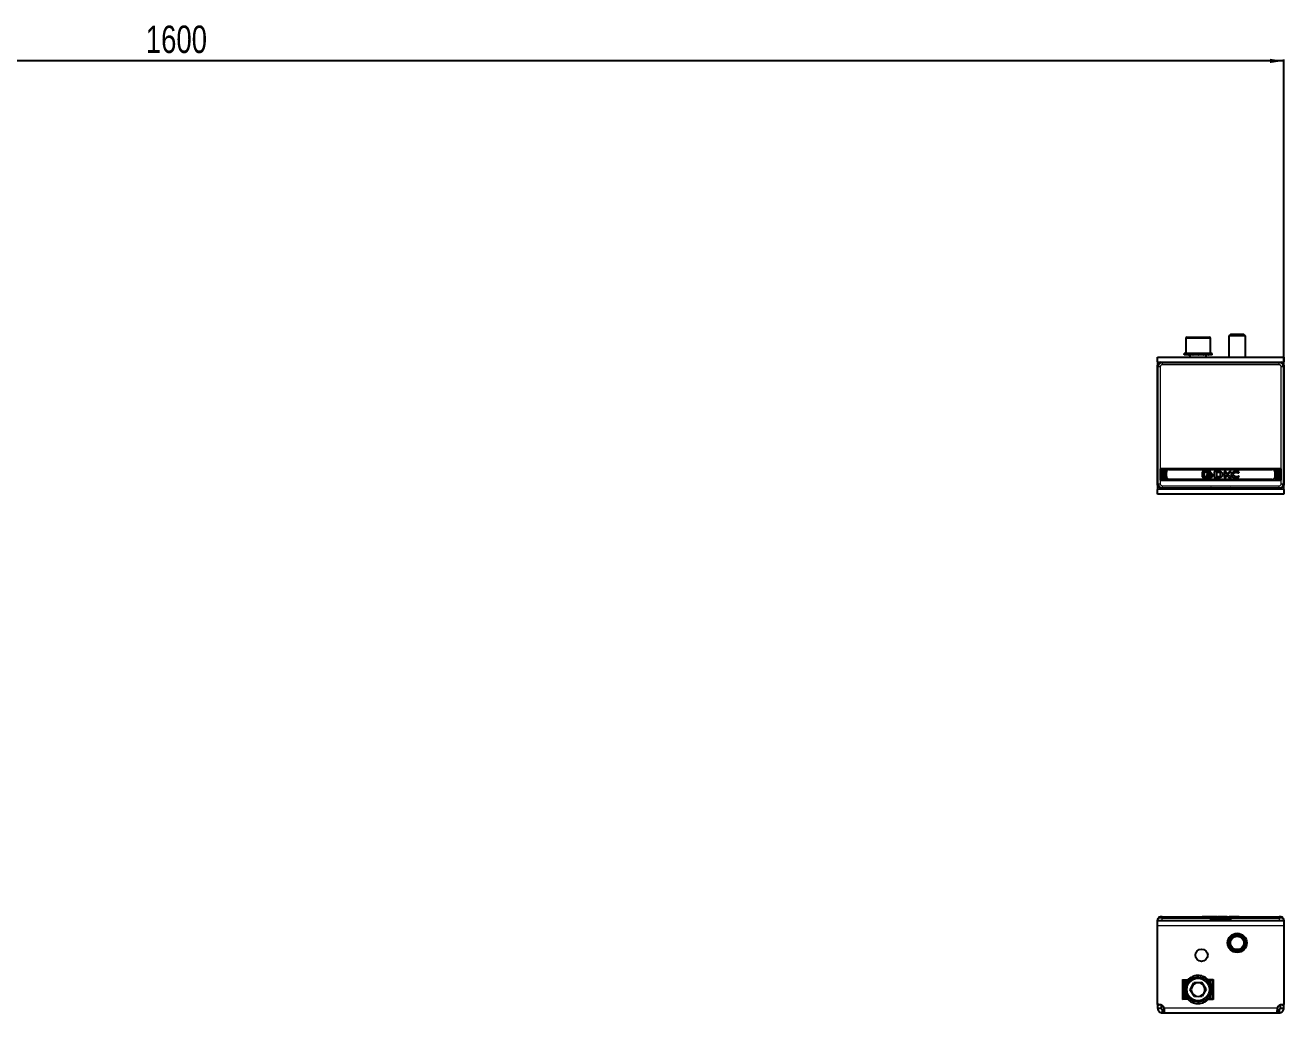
# Model space of a CAD drawing. Header units: millimetres. Extents: x -438 to 5180, y -870 to 658.
# Drawn here: x 479 to 1397, y -183 to 537 of the extents above; entities that cross this region are included whole.
import ezdxf

# ---------------------------------------------------------------- set-up
doc = ezdxf.new("R2010")
doc.units = ezdxf.units.MM
doc.layers.add('FORMAT', color=7, linetype='Continuous')
doc.styles.add('SLDTEXTSTYLE0', font='TXT', dxfattribs={"width": 0.75})
doc.dimstyles.new('SLDDIMSTYLE0', dxfattribs={"dimtxt": 20, "dimasz": 10, "dimexe": 0, "dimexo": 0.0625, "dimgap": 5, "dimtad": 2, "dimdec": 1, "dimrnd": 1e-09, "dimzin": 12, "dimdsep": 46, "dimtxsty": 'SLDTEXTSTYLE0', "dimsah": 1, "dimcen": 0.09, "dimadec": 0, "dimazin": 3, "dimtfac": 1, "dimtofl": 0, "dimtmove": 0, "dimatfit": 3, "dimfxl": 0, "dimfrac": 2, "dimtolj": 1, "dimtzin": 12, "dimarcsym": 0})

# ---------------------------------------------------------------- blocks, each defined once
blk = doc.blocks.new('_D_3')
at = {"layer": 'FORMAT'}
for p, q in [((-203.42, 288.93), (-203.42, 511.86)), ((1396.58, 510.86), (-203.42, 510.86)), ((1396.58, 288.93), (1396.58, 511.86))]:
    blk.add_line(p, q, dxfattribs=at)
for points in [[(-203.42, 510.86), (-193.42, 509.32), (-193.42, 512.4)], [(1396.58, 510.86), (1386.58, 512.4), (1386.58, 509.32)]]:
    blk.add_solid(points, dxfattribs=at)
at = {"layer": 'FORMAT', "insert": (567.02, 536.64), "char_height": 20, "attachment_point": 1, "style": 'SLDTEXTSTYLE0'}
blk.add_mtext('1600', dxfattribs=at)

msp = doc.modelspace()

# ---------------------------------------------------------------- linework, layer by layer
at = {"color": 7, "linetype": 'Continuous', "lineweight": 25}
for p, q in [((1325.08, 308.45), (1325.08, 297.45)), ((1326.08, 309.45), (1334.52, 309.45)), ((1334.52, 309.45), (1342.08, 309.45)), ((1343.08, 297.45), (1343.08, 308.45)), ((1357.65, 311.45), (1356.58, 310.37)), ((1356.58, 310.37), (1356.58, 294.95)), ((1368.58, 310.37), (1356.58, 310.37)), ((1367.5, 311.45), (1357.65, 311.45)), ((1368.58, 310.37), (1367.5, 311.45)), ((1368.58, 294.95), (1368.58, 310.37)), ((1304.58, 291.45), (1304.58, 294.95)), ((1304.58, 294.95), (1396.58, 294.95)), ((1323.83, 297.45), (1323.83, 296.45)), ((1323.83, 297.45), (1323.83, 297.2)), ((1324.65, 297.45), (1323.83, 297.45)), ((1323.83, 297.45), (1323.83, 297.45)), ((1323.83, 296.45), (1323.83, 296.7)), ((1324.65, 296.45), (1323.83, 296.45)), ((1323.83, 296.45), (1323.83, 296.45)), ((1324.65, 297.45), (1324.75, 297.45)), ((1324.65, 296.45), (1324.75, 296.45)), ((1324.75, 297.45), (1324.75, 297.2)), ((1326.9, 297.45), (1324.75, 297.45)), ((1324.75, 296.45), (1324.75, 296.7)), ((1326.9, 296.45), (1324.75, 296.45)), ((1326.9, 297.45), (1327.08, 297.45)), ((1326.9, 296.45), (1327.08, 296.45)), ((1327.08, 297.45), (1327.08, 297.2)), ((1330.25, 297.45), (1327.08, 297.45)), ((1327.08, 296.45), (1327.08, 296.7)), ((1330.25, 296.45), (1327.08, 296.45)), ((1328.08, 296.45), (1328.08, 294.95)), ((1330.25, 297.45), (1330.48, 297.45)), ((1330.25, 296.45), (1330.48, 296.45)), ((1330.48, 297.45), (1330.48, 297.2)), ((1334.18, 297.45), (1330.48, 297.45)), ((1330.48, 296.45), (1330.48, 296.7)), ((1334.18, 296.45), (1330.48, 296.45)), ((1334.18, 297.45), (1334.26, 297.45)), ((1334.18, 296.45), (1334.34, 296.45)), ((1334.34, 296.45), (1334.43, 296.45)), ((1334.38, 297.45), (1334.43, 297.45)), ((1334.43, 297.45), (1334.43, 297.2)), ((1338.09, 297.45), (1334.43, 297.45)), ((1334.43, 296.45), (1334.43, 296.7)), ((1338.09, 296.45), (1334.43, 296.45)), ((1338.09, 297.45), (1338.32, 297.45)), ((1338.09, 296.45), (1338.32, 296.45)), ((1338.32, 297.45), (1338.32, 297.2)), ((1341.4, 297.45), (1338.32, 297.45)), ((1338.32, 296.45), (1338.32, 296.7)), ((1341.4, 296.45), (1338.32, 296.45)), ((1340.08, 294.95), (1340.08, 296.45)), ((1341.4, 297.45), (1341.57, 297.45)), ((1341.4, 296.45), (1341.57, 296.45)), ((1341.57, 297.45), (1341.57, 297.2)), ((1343.59, 297.45), (1341.57, 297.45)), ((1341.57, 296.45), (1341.57, 296.7)), ((1343.59, 296.45), (1341.57, 296.45)), ((1343.59, 297.45), (1343.68, 297.45)), ((1343.59, 296.45), (1343.68, 296.45)), ((1343.68, 297.45), (1343.68, 297.2)), ((1344.33, 297.45), (1343.68, 297.45)), ((1343.68, 296.45), (1343.68, 296.7)), ((1344.33, 296.45), (1343.68, 296.45)), ((1344.33, 296.45), (1344.33, 297.45)), ((1396.58, 294.95), (1396.58, 291.45)), ((1304.58, 291.45), (1304.58, 288.92)), ((1304.58, 288.3), (1304.58, 288.92)), ((1304.58, 202.1), (1304.58, 288.3)), ((1306.85, 291.2), (1307.48, 291.2)), ((1307.48, 291.2), (1343.08, 291.2)), ((1343.08, 291.2), (1343.08, 291.06)), ((1343.58, 290.93), (1357.58, 290.93)), ((1358.08, 291.06), (1358.08, 291.2)), ((1358.08, 291.2), (1393.68, 291.2)), ((1393.68, 291.2), (1394.3, 291.2)), ((1396.58, 288.92), (1396.58, 291.45)), ((1396.58, 288.92), (1396.58, 288.3)), ((1396.58, 288.3), (1396.58, 202.1)), ((1394.68, 213.4), (1306.48, 213.4)), ((1306.48, 213.4), (1306.48, 205.2)), ((1306.98, 205.9), (1306.98, 212.7)), ((1307.18, 212.9), (1308.28, 212.9)), ((1308.48, 212.7), (1308.48, 205.9)), ((1308.98, 205.9), (1308.98, 212.7)), ((1309.18, 212.9), (1310.28, 212.9)), ((1310.48, 212.7), (1310.48, 205.9)), ((1312.98, 212.9), (1388.18, 212.9)), ((1342.83, 211.4), (1337.59, 211.4)), ((1338.56, 211.07), (1342.74, 211.07)), ((1338.56, 207.53), (1338.56, 211.07)), ((1342.74, 211.07), (1342.74, 210.68)), ((1348.72, 211.42), (1345.9, 211.4)), ((1345.9, 211.4), (1345.9, 207.2)), ((1353, 211.4), (1353, 207.2)), ((1354.49, 211.4), (1353, 211.4)), ((1354.49, 209.43), (1354.49, 211.4)), ((1357.16, 211.4), (1354.49, 209.43)), ((1355.76, 209.54), (1358.29, 211.4)), ((1358.29, 211.4), (1357.16, 211.4)), ((1363.75, 210.38), (1364.01, 211.1)), ((1390.68, 212.7), (1390.68, 205.9)), ((1390.88, 212.9), (1391.98, 212.9)), ((1392.18, 205.9), (1392.18, 212.7)), ((1392.68, 212.7), (1392.68, 205.9)), ((1392.88, 212.9), (1393.98, 212.9)), ((1394.18, 205.9), (1394.18, 212.7)), ((1394.68, 205.2), (1394.68, 213.4)), ((1304.58, 201.47), (1304.58, 202.1)), ((1306.48, 205.2), (1394.68, 205.2)), ((1308.28, 205.7), (1307.18, 205.7)), ((1310.28, 205.7), (1309.18, 205.7)), ((1310.98, 207.7), (1310.98, 210.9)), ((1388.18, 205.7), (1312.98, 205.7)), ((1337.15, 210.96), (1337.15, 207.64)), ((1337.59, 207.2), (1342.83, 207.2)), ((1341.02, 207.52), (1338.56, 207.53)), ((1340.3, 209.38), (1340.3, 208.93)), ((1340.3, 208.67), (1340.3, 208.2)), ((1342.74, 210.68), (1343.26, 210.68)), ((1343.26, 210.68), (1343.26, 210.96)), ((1344.75, 208.83), (1344.75, 209.28)), ((1344.75, 208.1), (1344.75, 208.57)), ((1345.9, 207.2), (1348.58, 207.21)), ((1348.52, 210.83), (1347.48, 210.82)), ((1347.48, 210.82), (1347.48, 207.72)), ((1347.48, 207.72), (1348.43, 207.73)), ((1348.58, 207.21), (1348.59, 207.21)), ((1348.59, 207.21), (1348.61, 207.21)), ((1353, 207.2), (1354.51, 207.2)), ((1354.51, 208.96), (1356.52, 207.2)), ((1354.51, 207.2), (1354.51, 208.96)), ((1358.35, 207.2), (1355.76, 209.54)), ((1356.52, 207.2), (1358.35, 207.2)), ((1363.56, 210.38), (1363.75, 210.38)), ((1363.74, 207.43), (1363.93, 207.97)), ((1363.93, 207.97), (1363.77, 207.97)), ((1390.18, 207.7), (1390.18, 210.9)), ((1391.98, 205.7), (1390.88, 205.7)), ((1393.98, 205.7), (1392.88, 205.7)), ((1396.58, 202.1), (1396.58, 201.47)), ((1304.58, 201.47), (1304.58, 198.45)), ((1304.58, 194.95), (1304.58, 198.45)), ((1396.58, 194.95), (1304.58, 194.95)), ((1307.48, 199.2), (1306.85, 199.2)), ((1343.08, 199.2), (1307.48, 199.2)), ((1343.08, 199.2), (1343.08, 199.33)), ((1343.58, 199.47), (1357.58, 199.47)), ((1358.08, 199.33), (1358.08, 199.2)), ((1393.68, 199.2), (1358.08, 199.2)), ((1394.3, 199.2), (1393.68, 199.2)), ((1396.58, 198.45), (1396.58, 201.47)), ((1396.58, 198.45), (1396.58, 194.95)), ((1304.58, -116.1), (1305.03, -114.41)), ((1304.58, -116.3), (1304.58, -116.1)), ((1304.58, -119.8), (1304.58, -116.3)), ((1396.58, -116.3), (1304.58, -116.3)), ((1307.93, -113.3), (1306.48, -113.3)), ((1343.08, -116.1), (1307.48, -116.1)), ((1307.93, -113.3), (1393.23, -113.3)), ((1337.15, -113.1), (1337.15, -113.3)), ((1342.81, -113.1), (1342.87, -113.1)), ((1342.87, -113.1), (1342.87, -113.3)), ((1342.87, -113.1), (1344, -113.1)), ((1343.08, -115.6), (1343.08, -116.1)), ((1343.08, -116.3), (1343.08, -116.1)), ((1357.58, -115.1), (1343.58, -115.1)), ((1344, -113.1), (1344, -113.3)), ((1344, -113.1), (1346.66, -113.1)), ((1346.66, -113.1), (1346.66, -113.3)), ((1346.66, -113.1), (1348.15, -113.1)), ((1348.15, -113.1), (1348.15, -113.3)), ((1348.96, -113.07), (1348.96, -113.3)), ((1352.43, -113.1), (1355.26, -113.1)), ((1355.26, -113.1), (1355.26, -113.3)), ((1356.4, -113.1), (1356.4, -113.3)), ((1356.66, -113.1), (1356.66, -113.3)), ((1357.89, -113.1), (1357.89, -113.3)), ((1358.08, -116.1), (1358.08, -115.6)), ((1393.68, -116.1), (1358.08, -116.1)), ((1358.08, -116.3), (1358.08, -116.1)), ((1358.33, -113.1), (1363.57, -113.1)), ((1364.01, -113.1), (1364.01, -113.3)), ((1394.68, -113.3), (1393.23, -113.3)), ((1396.13, -114.41), (1396.58, -116.1)), ((1396.58, -116.3), (1396.58, -119.8)), ((1304.58, -176.4), (1304.58, -119.8)), ((1396.58, -119.8), (1396.58, -176.4)), ((1322.73, -158.95), (1323.08, -159.3)), ((1323.08, -173.3), (1323.08, -159.3)), ((1323.08, -159.3), (1326.59, -159.3)), ((1323.08, -159.3), (1323.43, -159.65)), ((1325.64, -163.18), (1324.46, -162.74)), ((1324.55, -162.51), (1325.68, -163.06)), ((1324.83, -161.88), (1324.83, -160)), ((1325.99, -160), (1324.83, -160)), ((1327.47, -160.18), (1326.56, -159.33)), ((1326.73, -159.15), (1327.56, -160.09)), ((1327.08, -159.55), (1327.08, -159.82)), ((1328.31, -166.54), (1330.98, -161.42)), ((1330.32, -158.12), (1329.79, -156.99)), ((1330.02, -156.88), (1330.43, -158.07)), ((1336.75, -161.18), (1330.98, -161.42)), ((1333.73, -157.3), (1333.68, -156.05)), ((1333.93, -156.05), (1333.86, -157.3)), ((1339.85, -166.05), (1336.75, -161.18)), ((1337.2, -157.86), (1337.63, -156.68)), ((1337.87, -156.77), (1337.32, -157.9)), ((1340.19, -159.69), (1341.04, -158.77)), ((1341.22, -158.95), (1340.28, -159.78)), ((1345.08, -159.3), (1341.57, -159.3)), ((1343.33, -160), (1342.16, -160)), ((1342.25, -162.53), (1343.39, -162.01)), ((1343.49, -162.24), (1342.31, -162.65)), ((1343.33, -161.88), (1343.33, -160)), ((1344.73, -159.65), (1345.08, -159.3)), ((1345.08, -159.3), (1345.43, -158.95)), ((1345.08, -173.3), (1345.08, -159.3)), ((1322.73, -173.65), (1323.08, -173.3)), ((1323.08, -173.3), (1323.43, -172.95)), ((1326.59, -173.3), (1323.08, -173.3)), ((1323.83, -166.44), (1325.08, -166.52)), ((1325.09, -166.64), (1323.84, -166.69)), ((1324.67, -170.35), (1325.85, -169.94)), ((1325.9, -170.06), (1324.77, -170.58)), ((1324.83, -172.6), (1324.83, -170.71)), ((1324.83, -172.6), (1325.99, -172.6)), ((1326.93, -173.65), (1327.87, -172.82)), ((1327.96, -172.9), (1327.12, -173.82)), ((1331.41, -171.41), (1328.31, -166.54)), ((1331.41, -171.41), (1337.17, -171.17)), ((1339.85, -166.05), (1337.17, -171.17)), ((1341.43, -173.44), (1340.6, -172.5)), ((1340.68, -172.41), (1341.6, -173.26)), ((1341.08, -173.05), (1341.08, -172.78)), ((1341.57, -173.3), (1345.08, -173.3)), ((1342.16, -172.6), (1343.33, -172.6)), ((1343.6, -170.08), (1342.48, -169.54)), ((1342.52, -169.42), (1343.69, -169.85)), ((1343.07, -165.95), (1344.32, -165.9)), ((1344.33, -166.15), (1343.08, -166.08)), ((1343.33, -172.6), (1343.33, -170.71)), ((1344.73, -172.95), (1345.08, -173.3)), ((1345.08, -173.3), (1345.43, -173.65)), ((1304.58, -177.29), (1304.58, -176.4)), ((1304.58, -177.29), (1304.58, -179.8)), ((1304.58, -179.8), (1307.08, -179.8)), ((1307.08, -177.51), (1307.08, -179.8)), ((1308.08, -183.3), (1308.08, -180.8)), ((1308.08, -180.8), (1309.17, -180.8)), ((1308.08, -183.3), (1309.17, -183.3)), ((1309.17, -183.3), (1309.17, -180.8)), ((1309.17, -183.3), (1391.99, -183.3)), ((1330.29, -175.82), (1330.84, -174.69)), ((1330.96, -174.74), (1330.52, -175.91)), ((1334.22, -176.55), (1334.3, -175.29)), ((1334.43, -175.29), (1334.47, -176.54)), ((1338.14, -175.71), (1337.73, -174.52)), ((1337.84, -174.47), (1338.36, -175.61)), ((1391.99, -180.8), (1391.99, -183.3)), ((1391.99, -180.8), (1393.08, -180.8)), ((1391.99, -183.3), (1393.08, -183.3)), ((1393.08, -180.8), (1393.08, -183.3)), ((1394.08, -179.8), (1394.08, -177.51)), ((1394.08, -179.8), (1396.58, -179.8)), ((1396.58, -176.4), (1396.58, -177.29)), ((1396.58, -179.8), (1396.58, -177.29))]:
    msp.add_line(p, q, dxfattribs=at)
at = {"color": 8, "linetype": 'Continuous', "lineweight": 18}
for p, q in [((1334.57, 308.45), (1325.08, 308.45)), ((1343.08, 308.45), (1334.57, 308.45)), ((1304.58, 291.45), (1396.58, 291.45)), ((1305.03, 287.85), (1304.58, 288.3)), ((1306.48, 287.85), (1305.03, 287.85)), ((1305.03, 202.55), (1305.03, 287.85)), ((1306.48, 287.85), (1306.48, 213.4)), ((1307.48, 291.2), (1307.93, 290.74)), ((1307.93, 290.74), (1307.93, 289.3)), ((1307.93, 290.74), (1393.23, 290.74)), ((1393.23, 289.3), (1307.93, 289.3)), ((1393.23, 290.74), (1393.68, 291.2)), ((1393.23, 289.3), (1393.23, 290.74)), ((1394.68, 213.4), (1394.68, 287.85)), ((1396.13, 287.85), (1394.68, 287.85)), ((1396.58, 288.3), (1396.13, 287.85)), ((1396.13, 287.85), (1396.13, 202.55)), ((1306.98, 212.7), (1307.08, 212.7)), ((1306.98, 205.9), (1306.98, 212.7)), ((1306.98, 212.7), (1306.98, 212.7)), ((1307.08, 212.7), (1307.08, 205.9)), ((1307.18, 212.8), (1307.18, 212.9)), ((1307.18, 212.9), (1308.28, 212.9)), ((1307.18, 212.9), (1307.18, 212.9)), ((1308.28, 212.8), (1307.18, 212.8)), ((1308.28, 212.8), (1308.28, 212.9)), ((1308.28, 212.9), (1308.28, 212.9)), ((1308.38, 205.9), (1308.38, 212.7)), ((1308.38, 212.7), (1308.48, 212.7)), ((1308.48, 212.7), (1308.48, 205.9)), ((1308.48, 212.7), (1308.48, 212.7)), ((1308.98, 205.9), (1308.98, 212.7)), ((1308.98, 212.7), (1309.08, 212.7)), ((1308.98, 212.7), (1308.98, 212.7)), ((1309.08, 212.7), (1309.08, 205.9)), ((1309.18, 212.8), (1309.18, 212.9)), ((1309.18, 212.9), (1310.28, 212.9)), ((1309.18, 212.9), (1309.18, 212.9)), ((1310.28, 212.8), (1309.18, 212.8)), ((1310.28, 212.8), (1310.28, 212.9)), ((1310.28, 212.9), (1310.28, 212.9)), ((1310.38, 205.9), (1310.38, 212.7)), ((1310.38, 212.7), (1310.48, 212.7)), ((1310.48, 212.7), (1310.48, 205.9)), ((1310.48, 212.7), (1310.48, 212.7)), ((1312.98, 212.9), (1388.18, 212.9)), ((1312.98, 212.8), (1312.98, 212.9)), ((1312.98, 212.9), (1312.98, 212.9)), ((1388.18, 212.8), (1312.98, 212.8)), ((1388.18, 212.9), (1388.18, 212.8)), ((1388.18, 212.9), (1388.18, 212.9)), ((1390.68, 212.7), (1390.78, 212.7)), ((1390.68, 205.9), (1390.68, 212.7)), ((1390.68, 212.7), (1390.68, 212.7)), ((1390.78, 212.7), (1390.78, 205.9)), ((1390.88, 212.9), (1390.88, 212.8)), ((1390.88, 212.9), (1391.98, 212.9)), ((1390.88, 212.9), (1390.88, 212.9)), ((1391.98, 212.8), (1390.88, 212.8)), ((1391.98, 212.9), (1391.98, 212.8)), ((1391.98, 212.9), (1391.98, 212.9)), ((1392.08, 205.9), (1392.08, 212.7)), ((1392.08, 212.7), (1392.18, 212.7)), ((1392.18, 212.7), (1392.18, 205.9)), ((1392.18, 212.7), (1392.18, 212.7)), ((1392.68, 205.9), (1392.68, 212.7)), ((1392.78, 212.7), (1392.68, 212.7)), ((1392.68, 212.7), (1392.68, 212.7)), ((1392.78, 212.7), (1392.78, 205.9)), ((1392.88, 212.8), (1392.88, 212.9)), ((1392.88, 212.9), (1393.98, 212.9)), ((1392.88, 212.9), (1392.88, 212.9)), ((1393.98, 212.8), (1392.88, 212.8)), ((1393.98, 212.8), (1393.98, 212.9)), ((1393.98, 212.9), (1393.98, 212.9)), ((1394.08, 205.9), (1394.08, 212.7)), ((1394.18, 212.7), (1394.08, 212.7)), ((1394.18, 212.7), (1394.18, 205.9)), ((1394.18, 212.7), (1394.18, 212.7)), ((1304.58, 202.1), (1305.03, 202.55)), ((1305.03, 202.55), (1306.48, 202.55)), ((1306.48, 205.2), (1306.48, 202.55)), ((1306.98, 205.9), (1307.08, 205.9)), ((1306.98, 205.9), (1306.98, 205.9)), ((1307.18, 205.8), (1308.28, 205.8)), ((1307.18, 205.7), (1307.18, 205.8)), ((1308.28, 205.7), (1307.18, 205.7)), ((1307.18, 205.7), (1307.18, 205.7)), ((1308.28, 205.7), (1308.28, 205.8)), ((1308.28, 205.7), (1308.28, 205.7)), ((1308.38, 205.9), (1308.48, 205.9)), ((1308.48, 205.9), (1308.48, 205.9)), ((1308.98, 205.9), (1309.08, 205.9)), ((1308.98, 205.9), (1308.98, 205.9)), ((1309.18, 205.8), (1310.28, 205.8)), ((1309.18, 205.7), (1309.18, 205.8)), ((1310.28, 205.7), (1309.18, 205.7)), ((1309.18, 205.7), (1309.18, 205.7)), ((1310.28, 205.7), (1310.28, 205.8)), ((1310.28, 205.7), (1310.28, 205.7)), ((1310.38, 205.9), (1310.48, 205.9)), ((1310.48, 205.9), (1310.48, 205.9)), ((1310.98, 207.7), (1310.98, 210.9)), ((1311.08, 210.9), (1310.98, 210.9)), ((1310.98, 210.9), (1310.98, 210.9)), ((1311.08, 207.7), (1310.98, 207.7)), ((1310.98, 207.7), (1310.98, 207.7)), ((1311.08, 210.9), (1311.08, 207.7)), ((1312.98, 205.8), (1388.18, 205.8)), ((1312.98, 205.8), (1312.98, 205.7)), ((1388.18, 205.7), (1312.98, 205.7)), ((1312.98, 205.7), (1312.98, 205.7)), ((1388.18, 205.7), (1388.18, 205.8)), ((1388.18, 205.7), (1388.18, 205.7)), ((1390.08, 207.7), (1390.08, 210.9)), ((1390.18, 210.9), (1390.08, 210.9)), ((1390.18, 207.7), (1390.08, 207.7)), ((1390.18, 210.9), (1390.18, 207.7)), ((1390.18, 210.9), (1390.18, 210.9)), ((1390.18, 207.7), (1390.18, 207.7)), ((1390.68, 205.9), (1390.78, 205.9)), ((1390.68, 205.9), (1390.68, 205.9)), ((1390.88, 205.8), (1391.98, 205.8)), ((1390.88, 205.8), (1390.88, 205.7)), ((1391.98, 205.7), (1390.88, 205.7)), ((1390.88, 205.7), (1390.88, 205.7)), ((1391.98, 205.8), (1391.98, 205.7)), ((1391.98, 205.7), (1391.98, 205.7)), ((1392.08, 205.9), (1392.18, 205.9)), ((1392.18, 205.9), (1392.18, 205.9)), ((1392.78, 205.9), (1392.68, 205.9)), ((1392.68, 205.9), (1392.68, 205.9)), ((1392.88, 205.7), (1392.88, 205.8)), ((1392.88, 205.8), (1393.98, 205.8)), ((1393.98, 205.7), (1392.88, 205.7)), ((1392.88, 205.7), (1392.88, 205.7)), ((1393.98, 205.7), (1393.98, 205.8)), ((1393.98, 205.7), (1393.98, 205.7)), ((1394.18, 205.9), (1394.08, 205.9)), ((1394.18, 205.9), (1394.18, 205.9)), ((1394.68, 202.55), (1394.68, 205.2)), ((1394.68, 202.55), (1396.13, 202.55)), ((1396.13, 202.55), (1396.58, 202.1)), ((1396.58, 198.45), (1304.58, 198.45)), ((1307.93, 199.65), (1307.48, 199.2)), ((1307.93, 201.1), (1393.23, 201.1)), ((1307.93, 201.1), (1307.93, 199.65)), ((1393.23, 199.65), (1307.93, 199.65)), ((1393.23, 199.65), (1393.23, 201.1)), ((1393.68, 199.2), (1393.23, 199.65)), ((1307.93, -114.41), (1307.48, -116.1)), ((1307.93, -113.3), (1307.93, -114.41)), ((1393.23, -114.41), (1307.93, -114.41)), ((1339.26, -113.1), (1339.26, -113.3)), ((1343.58, -115.6), (1343.08, -115.6)), ((1343.58, -115.6), (1343.58, -115.1)), ((1343.58, -115.6), (1343.58, -116.3)), ((1357.58, -115.6), (1343.58, -115.6)), ((1350.07, -113.1), (1350.07, -113.3)), ((1352.43, -113.1), (1352.43, -113.3)), ((1357.58, -115.6), (1357.58, -115.1)), ((1357.58, -115.6), (1358.08, -115.6)), ((1357.58, -116.3), (1357.58, -115.6)), ((1358.33, -113.1), (1358.33, -113.3)), ((1363.57, -113.1), (1363.57, -113.3)), ((1393.23, -114.41), (1393.23, -113.3)), ((1393.68, -116.1), (1393.23, -114.41)), ((1396.58, -119.8), (1304.58, -119.8)), ((1322.73, -173.65), (1322.73, -158.95)), ((1322.73, -158.95), (1326.93, -158.95)), ((1326.28, -159.65), (1323.43, -159.65)), ((1323.43, -159.65), (1323.43, -172.95)), ((1340.88, -158.95), (1341.22, -158.95)), ((1341.22, -158.95), (1345.43, -158.95)), ((1344.73, -159.65), (1341.88, -159.65)), ((1344.73, -172.95), (1344.73, -159.65)), ((1345.43, -158.95), (1345.43, -173.65)), ((1326.93, -173.65), (1322.73, -173.65)), ((1323.43, -172.95), (1326.28, -172.95)), ((1345.43, -173.65), (1341.22, -173.65)), ((1341.88, -172.95), (1344.73, -172.95)), ((1305.14, -177.29), (1304.58, -177.29)), ((1391.75, -179.8), (1309.41, -179.8)), ((1396.58, -177.29), (1396.02, -177.29))]:
    msp.add_line(p, q, dxfattribs=at)
at = {"color": 7, "linetype": 'Continuous', "lineweight": 25}
for centre, radius in [((1362.58, -132.3), 7), ((1362.58, -132.3), 6.5), ((1362.58, -132.3), 6), ((1362.58, -132.3), 4.92), ((1336.58, -141.3), 4.5), ((1334.08, -166.3), 9)]:
    msp.add_circle(centre, radius, dxfattribs=at)
at = {"color": 8, "linetype": 'Continuous', "lineweight": 18}
for centre, radius in [((1362.58, -132.3), 6.25), ((1334.08, -166.3), 8)]:
    msp.add_circle(centre, radius, dxfattribs=at)
at = {"color": 7, "linetype": 'Continuous', "lineweight": 25}
for centre, radius, start, end in [((1326.08, 308.45), 1, 90, 180), ((1342.08, 308.45), 1, 0, 90), ((1307.18, 212.7), 0.2, 90, 180), ((1308.28, 212.7), 0.2, 360, 90), ((1309.18, 212.7), 0.2, 90, 180), ((1310.28, 212.7), 0.2, 360, 90), ((1312.98, 210.9), 2, 90, 180), ((1388.18, 210.9), 2, 0, 90), ((1390.88, 212.7), 0.2, 90, 180), ((1391.98, 212.7), 0.2, 360, 90), ((1392.88, 212.7), 0.2, 90, 180), ((1393.98, 212.7), 0.2, 0, 90), ((1307.18, 205.9), 0.2, 180, 270), ((1308.28, 205.9), 0.2, 270, 360), ((1309.18, 205.9), 0.2, 180, 270), ((1310.28, 205.9), 0.2, 270, 360), ((1312.98, 207.7), 2, 180, 270), ((1388.18, 207.7), 2, 270, 0), ((1390.88, 205.9), 0.2, 180, 270), ((1391.98, 205.9), 0.2, 270, 0), ((1392.88, 205.9), 0.2, 180, 270), ((1393.98, 205.9), 0.2, 270, 0), ((1306.48, -114.8), 1.5, 90, 165), ((1343.58, -115.6), 0.5, 90, 180), ((1357.58, -115.6), 0.5, 0, 90), ((1394.68, -114.8), 1.5, 15, 90), ((1334.08, -166.3), 10.25, 159.71037, 180.81447), ((1334.08, -166.3), 10.25, 137.21037, 158.31447), ((1334.08, -166.3), 10.25, 114.71037, 135.81447), ((1334.08, -166.3), 5, 152.43345, 212.43345), ((1334.08, -166.3), 5, 92.43345, 152.43345), ((1334.08, -166.3), 10.25, 92.21037, 113.31447), ((1334.08, -166.3), 5, 32.43345, 92.43345), ((1334.08, -166.3), 10.25, 69.71037, 90.81447), ((1334.08, -166.3), 10.25, 47.21037, 68.31447), ((1334.08, -166.3), 5, 332.43345, 32.43345), ((1334.08, -166.3), 10.25, 24.71037, 45.81447), ((1334.08, -166.3), 10.25, 2.21037, 23.31447), ((1334.08, -166.3), 10.25, 182.21037, 203.31447), ((1334.08, -166.3), 10.25, 204.71037, 225.81447), ((1334.08, -166.3), 10.25, 227.21037, 248.31447), ((1334.08, -166.3), 5, 212.43345, 272.43345), ((1334.08, -166.3), 5, 272.43345, 332.43345), ((1334.08, -166.3), 10.25, 294.71037, 315.81447), ((1334.08, -166.3), 10.25, 317.21037, 338.31447), ((1334.08, -166.3), 10.25, 339.71037, 0.81447), ((1305.58, -176.4), 1, 180, 276.37937), ((1306.08, -180.87), 3.5, 17.82529, 96.37937), ((1334.08, -166.3), 10.25, 249.71037, 270.81447), ((1334.08, -166.3), 10.25, 272.21037, 293.31447), ((1395.08, -180.87), 3.5, 83.62063, 162.17471), ((1395.58, -176.4), 1, 263.62063, 0)]:
    msp.add_arc(centre, radius, start, end, dxfattribs=at)
at = {"color": 8, "linetype": 'Continuous', "lineweight": 18}
for centre, radius, start, end in [((1307.18, 212.7), 0.198, 90, 180), ((1307.18, 212.7), 0.0982, 90, 180), ((1308.28, 212.7), 0.198, 360, 90), ((1308.28, 212.7), 0.0982, 360, 90), ((1309.18, 212.7), 0.198, 90, 180), ((1309.18, 212.7), 0.0982, 90, 180), ((1310.28, 212.7), 0.198, 360, 90), ((1310.28, 212.7), 0.0982, 360, 90), ((1312.98, 210.9), 2, 90, 180), ((1312.98, 210.9), 1.9, 90, 180), ((1388.18, 210.9), 2, 0, 90), ((1388.18, 210.9), 1.9, 0, 90), ((1390.88, 212.7), 0.198, 90, 180), ((1390.88, 212.7), 0.0982, 90, 180), ((1391.98, 212.7), 0.198, 360, 90), ((1391.98, 212.7), 0.0982, 0, 90), ((1392.88, 212.7), 0.198, 90, 180), ((1392.88, 212.7), 0.0982, 90, 180), ((1393.98, 212.7), 0.198, 0, 90), ((1393.98, 212.7), 0.0982, 0, 90), ((1307.18, 205.9), 0.198, 180, 270), ((1307.18, 205.9), 0.0982, 180, 270), ((1308.28, 205.9), 0.0982, 270, 360), ((1308.28, 205.9), 0.198, 270, 360), ((1309.18, 205.9), 0.198, 180, 270), ((1309.18, 205.9), 0.0982, 180, 270), ((1310.28, 205.9), 0.0982, 270, 360), ((1310.28, 205.9), 0.198, 270, 360), ((1312.98, 207.7), 2, 180, 270), ((1312.98, 207.7), 1.9, 180, 270), ((1388.18, 207.7), 1.9, 270, 0), ((1388.18, 207.7), 2, 270, 0), ((1390.88, 205.9), 0.198, 180, 270), ((1390.88, 205.9), 0.0982, 180, 270), ((1391.98, 205.9), 0.0982, 270, 0), ((1391.98, 205.9), 0.198, 270, 0), ((1392.88, 205.9), 0.198, 180, 270), ((1392.88, 205.9), 0.0982, 180, 270), ((1393.98, 205.9), 0.0982, 270, 0), ((1393.98, 205.9), 0.198, 270, 0)]:
    msp.add_arc(centre, radius, start, end, dxfattribs=at)
at = {"color": 7, "linetype": 'Continuous', "lineweight": 25}
for centre, major_axis, ratio, start_param, end_param in [((1307.63, 288.15), (2.27, -2.27), 0.935113, 2.575748, 3.707437), ((1343.58, 291.06), (0.5, 0), 0.267949, 3.141593, 4.712389), ((1357.58, 291.06), (0.5, 0), 0.267949, 4.712389, 6.283185), ((1393.53, 288.15), (-2.27, -2.27), 0.935113, 2.575748, 3.707437), ((1307.63, 202.25), (2.27, 2.27), 0.935113, 2.575748, 3.707437), ((1343.58, 199.33), (0.5, 0), 0.267949, 1.570796, 3.141593), ((1357.58, 199.33), (0.5, 0), 0.267949, 0, 1.570796), ((1393.53, 202.25), (-2.27, 2.27), 0.935113, 2.575748, 3.707437), ((1304.58, -127.69), (3.1, 11.57), 0.250563, 0.067037, 0.253072), ((1396.58, -127.69), (-3.1, 11.57), 0.250563, 6.030113, 6.216148)]:
    msp.add_ellipse(centre, major_axis=major_axis, ratio=ratio, start_param=start_param, end_param=end_param, dxfattribs=at)
at = {"color": 8, "linetype": 'Continuous', "lineweight": 18}
for centre, major_axis, ratio, start_param, end_param in [((1308.03, 287.74), (2.13, -2.13), 0.997754, 2.389713, 3.893472), ((1308.03, 287.74), (1.13, -1.13), 0.935113, 2.389713, 3.893472), ((1393.12, 287.74), (2.13, 2.13), 0.997754, 5.531306, 7.035065), ((1393.12, 287.74), (-1.13, -1.13), 0.935113, 2.389713, 3.893472), ((1308.03, 202.65), (2.13, 2.13), 0.997754, 2.389713, 3.893472), ((1308.03, 202.65), (1.13, 1.13), 0.935113, 2.389713, 3.893472), ((1393.12, 202.65), (-1.13, 1.13), 0.935113, 2.389713, 3.893472), ((1393.12, 202.65), (-2.13, 2.13), 0.997754, 2.389713, 3.893472), ((1308.03, -114.8), (3, -0.38), 0.123038, 1.621093, 3.124852), ((1393.12, -114.8), (3, 0.38), 0.123038, 0.016741, 1.520499)]:
    msp.add_ellipse(centre, major_axis=major_axis, ratio=ratio, start_param=start_param, end_param=end_param, dxfattribs=at)
at = {"color": 7, "linetype": 'Continuous', "lineweight": 25}
for points, knots in [([(1323.83, 297.2), (1323.83, 297.24), (1323.83, 297.3), (1323.83, 297.38), (1323.83, 297.43), (1323.83, 297.45)], [0, 0, 0, 0, 0.499981, 0.749988, 1, 1, 1, 1]), ([(1323.83, 296.45), (1323.83, 296.47), (1323.83, 296.51), (1323.83, 296.59), (1323.83, 296.66), (1323.83, 296.7)], [0, 0, 0, 0, 0.25014, 0.50028, 1, 1, 1, 1]), ([(1324.75, 297.2), (1324.73, 297.24), (1324.7, 297.3), (1324.67, 297.38), (1324.66, 297.43), (1324.65, 297.45)], [0, 0, 0, 0, 0.4999808, 0.7499881, 1, 1, 1, 1]), ([(1324.65, 296.45), (1324.66, 296.47), (1324.67, 296.51), (1324.7, 296.59), (1324.73, 296.66), (1324.75, 296.7)], [0, 0, 0, 0, 0.25014, 0.50028, 1, 1, 1, 1]), ([(1327.08, 297.2), (1327.05, 297.24), (1327.01, 297.3), (1326.95, 297.38), (1326.92, 297.43), (1326.9, 297.45)], [0, 0, 0, 0, 0.4999808, 0.7499881, 1, 1, 1, 1]), ([(1326.9, 296.45), (1326.92, 296.47), (1326.95, 296.51), (1327.01, 296.59), (1327.05, 296.66), (1327.08, 296.7)], [0, 0, 0, 0, 0.25014, 0.50028, 1, 1, 1, 1]), ([(1330.48, 297.2), (1330.44, 297.24), (1330.38, 297.3), (1330.31, 297.38), (1330.27, 297.43), (1330.25, 297.45)], [0, 0, 0, 0, 0.4999808, 0.7499881, 1, 1, 1, 1]), ([(1330.25, 296.45), (1330.27, 296.47), (1330.31, 296.51), (1330.38, 296.59), (1330.44, 296.66), (1330.48, 296.7)], [0, 0, 0, 0, 0.25014, 0.50028, 1, 1, 1, 1]), ([(1334.43, 297.2), (1334.39, 297.24), (1334.32, 297.3), (1334.24, 297.38), (1334.2, 297.43), (1334.18, 297.45)], [0, 0, 0, 0, 0.499981, 0.749988, 1, 1, 1, 1]), ([(1334.18, 296.45), (1334.2, 296.47), (1334.24, 296.51), (1334.32, 296.59), (1334.39, 296.66), (1334.43, 296.7)], [0, 0, 0, 0, 0.25014, 0.50028, 1, 1, 1, 1]), ([(1334.43, 297.2), (1334.41, 297.27), (1334.38, 297.4), (1334.35, 297.43), (1334.34, 297.45)], [0, 0, 0, 0, 0.561794, 1, 1, 1, 1]), ([(1334.43, 296.7), (1334.41, 296.62), (1334.38, 296.49), (1334.35, 296.46), (1334.34, 296.45)], [0, 0, 0, 0, 0.561794, 1, 1, 1, 1]), ([(1338.32, 297.2), (1338.28, 297.24), (1338.23, 297.3), (1338.15, 297.38), (1338.11, 297.43), (1338.09, 297.45)], [0, 0, 0, 0, 0.499981, 0.749988, 1, 1, 1, 1]), ([(1338.09, 296.45), (1338.11, 296.47), (1338.15, 296.51), (1338.23, 296.59), (1338.28, 296.66), (1338.32, 296.7)], [0, 0, 0, 0, 0.25014, 0.50028, 1, 1, 1, 1]), ([(1341.57, 297.2), (1341.54, 297.24), (1341.5, 297.3), (1341.44, 297.38), (1341.41, 297.43), (1341.4, 297.45)], [0, 0, 0, 0, 0.499981, 0.749988, 1, 1, 1, 1]), ([(1341.4, 296.45), (1341.41, 296.47), (1341.44, 296.51), (1341.5, 296.59), (1341.54, 296.66), (1341.57, 296.7)], [0, 0, 0, 0, 0.25014, 0.50028, 1, 1, 1, 1]), ([(1343.68, 297.2), (1343.66, 297.24), (1343.64, 297.3), (1343.61, 297.38), (1343.59, 297.43), (1343.59, 297.45)], [0, 0, 0, 0, 0.499981, 0.749988, 1, 1, 1, 1]), ([(1343.59, 296.45), (1343.59, 296.47), (1343.61, 296.51), (1343.64, 296.59), (1343.66, 296.66), (1343.68, 296.7)], [0, 0, 0, 0, 0.25014, 0.50028, 1, 1, 1, 1]), ([(1337.59, 211.4), (1337.52, 211.39), (1337.39, 211.37), (1337.25, 211.26), (1337.17, 211.11), (1337.16, 211.01), (1337.15, 210.96)], [0, 0, 0, 0, 0.281303, 0.555629, 0.773878, 1, 1, 1, 1]), ([(1343.26, 210.96), (1343.26, 211.02), (1343.24, 211.15), (1343.12, 211.3), (1342.98, 211.38), (1342.88, 211.39), (1342.83, 211.4)], [0, 0, 0, 0, 0.285248, 0.560563, 0.777151, 1, 1, 1, 1]), ([(1351.09, 210.98), (1350.93, 211.05), (1350.57, 211.22), (1349.77, 211.38), (1349.14, 211.4), (1348.72, 211.42)], [0, 0, 0, 0, 0.216742, 0.489643, 1, 1, 1, 1]), ([(1361.9, 211.45), (1361.4, 211.42), (1360.47, 211.37), (1359.24, 210.93), (1358.48, 210.36), (1358.13, 209.79), (1358.1, 209.5), (1358.08, 209.35)], [0, 0, 0, 0, 0.315674, 0.58952, 0.813199, 0.909026, 1, 1, 1, 1]), ([(1364.01, 211.1), (1363.64, 211.21), (1362.95, 211.42), (1362.23, 211.44), (1361.9, 211.45)], [0, 0, 0, 0, 0.5368, 1, 1, 1, 1]), ([(1337.15, 207.64), (1337.16, 207.57), (1337.18, 207.44), (1337.29, 207.3), (1337.43, 207.21), (1337.53, 207.2), (1337.59, 207.2)], [0, 0, 0, 0, 0.285197, 0.560428, 0.777044, 1, 1, 1, 1]), ([(1342.55, 208.38), (1342.26, 208.4), (1341.7, 208.43), (1341.02, 208.67), (1340.53, 208.98), (1340.37, 209.26), (1340.3, 209.38)], [0, 0, 0, 0, 0.341641, 0.638783, 0.834973, 1, 1, 1, 1]), ([(1340.3, 208.93), (1340.36, 208.83), (1340.48, 208.6), (1340.82, 208.34), (1341.49, 208.02), (1342.1, 207.97), (1342.55, 207.93)], [0, 0, 0, 0, 0.13872, 0.298957, 0.48357, 1, 1, 1, 1]), ([(1342.55, 207.67), (1342.26, 207.69), (1341.7, 207.72), (1341.02, 207.96), (1340.53, 208.27), (1340.37, 208.54), (1340.3, 208.67)], [0, 0, 0, 0, 0.34171, 0.638876, 0.835038, 1, 1, 1, 1]), ([(1340.3, 208.2), (1340.34, 208.13), (1340.41, 207.97), (1340.66, 207.73), (1340.88, 207.6), (1341.02, 207.52)], [0, 0, 0, 0, 0.244932, 0.514807, 1, 1, 1, 1]), ([(1342.55, 210.45), (1342.3, 210.43), (1341.83, 210.4), (1341.25, 210.17), (1340.83, 209.88), (1340.68, 209.63), (1340.61, 209.51)], [0, 0, 0, 0, 0.32886, 0.6213684, 0.8224445, 1, 1, 1, 1]), ([(1340.61, 209.51), (1340.63, 209.48), (1340.65, 209.42), (1340.69, 209.36), (1340.71, 209.34)], [0, 0, 0, 0, 0.556647, 1, 1, 1, 1]), ([(1340.71, 209.34), (1340.81, 209.46), (1341.05, 209.72), (1341.68, 210.03), (1342.21, 210.07), (1342.55, 210.1)], [0, 0, 0, 0, 0.235625, 0.507433, 1, 1, 1, 1]), ([(1342.55, 209.9), (1342.16, 209.86), (1341.63, 209.81), (1341.05, 209.5), (1340.87, 209.32), (1340.78, 209.24)], [0, 0, 0, 0, 0.607099, 0.813781, 1, 1, 1, 1]), ([(1340.78, 209.24), (1340.81, 209.21), (1340.87, 209.15), (1340.94, 209.1), (1340.97, 209.07)], [0, 0, 0, 0, 0.548878, 1, 1, 1, 1]), ([(1340.97, 209.07), (1341.22, 209.23), (1341.71, 209.52), (1342.28, 209.55), (1342.55, 209.56)], [0, 0, 0, 0, 0.521089, 1, 1, 1, 1]), ([(1342.55, 209.34), (1342.25, 209.33), (1341.75, 209.29), (1341.31, 209.07), (1341.13, 208.97)], [0, 0, 0, 0, 0.5915708, 1, 1, 1, 1]), ([(1341.13, 208.97), (1341.19, 208.94), (1341.31, 208.88), (1341.44, 208.84), (1341.5, 208.82)], [0, 0, 0, 0, 0.541848, 1, 1, 1, 1]), ([(1341.5, 208.82), (1341.69, 208.88), (1342.03, 208.98), (1342.39, 209), (1342.55, 209)], [0, 0, 0, 0, 0.540329, 1, 1, 1, 1]), ([(1344.5, 209.48), (1344.45, 209.58), (1344.34, 209.8), (1344.04, 210.04), (1343.47, 210.36), (1342.94, 210.41), (1342.55, 210.45)], [0, 0, 0, 0, 0.149079, 0.314363, 0.498773, 1, 1, 1, 1]), ([(1342.55, 210.1), (1342.78, 210.09), (1343.2, 210.07), (1343.74, 209.88), (1344.16, 209.63), (1344.33, 209.42), (1344.41, 209.32)], [0, 0, 0, 0, 0.322978, 0.614423, 0.818337, 1, 1, 1, 1]), ([(1344.32, 209.23), (1344.21, 209.34), (1343.97, 209.57), (1343.36, 209.83), (1342.87, 209.88), (1342.55, 209.9)], [0, 0, 0, 0, 0.239541, 0.512395, 1, 1, 1, 1]), ([(1342.55, 209.56), (1342.89, 209.54), (1343.46, 209.5), (1343.94, 209.2), (1344.14, 209.07)], [0, 0, 0, 0, 0.598426, 1, 1, 1, 1]), ([(1343.97, 208.97), (1343.73, 209.09), (1343.28, 209.31), (1342.79, 209.33), (1342.55, 209.34)], [0, 0, 0, 0, 0.5283954, 1, 1, 1, 1]), ([(1344.75, 209.28), (1344.69, 209.18), (1344.54, 208.98), (1344.2, 208.75), (1343.55, 208.46), (1342.97, 208.41), (1342.55, 208.38)], [0, 0, 0, 0, 0.141525, 0.304329, 0.489562, 1, 1, 1, 1]), ([(1342.55, 209), (1342.76, 208.99), (1343.11, 208.98), (1343.45, 208.87), (1343.59, 208.82)], [0, 0, 0, 0, 0.579402, 1, 1, 1, 1]), ([(1342.55, 207.93), (1342.83, 207.95), (1343.35, 207.98), (1344.01, 208.19), (1344.49, 208.47), (1344.67, 208.72), (1344.75, 208.83)], [0, 0, 0, 0, 0.3364402, 0.6325754, 0.831337, 1, 1, 1, 1]), ([(1344.75, 208.57), (1344.69, 208.47), (1344.54, 208.26), (1344.2, 208.04), (1343.55, 207.74), (1342.97, 207.7), (1342.55, 207.67)], [0, 0, 0, 0, 0.141571, 0.304387, 0.489612, 1, 1, 1, 1]), ([(1342.83, 207.2), (1343.04, 207.22), (1343.48, 207.27), (1344.03, 207.51), (1344.49, 207.77), (1344.67, 208), (1344.75, 208.1)], [0, 0, 0, 0, 0.289383, 0.600301, 0.822929, 1, 1, 1, 1]), ([(1343.59, 208.82), (1343.67, 208.84), (1343.8, 208.89), (1343.92, 208.95), (1343.97, 208.97)], [0, 0, 0, 0, 0.575396, 1, 1, 1, 1]), ([(1344.14, 209.07), (1344.17, 209.1), (1344.24, 209.15), (1344.3, 209.21), (1344.32, 209.23)], [0, 0, 0, 0, 0.569699, 1, 1, 1, 1]), ([(1344.41, 209.32), (1344.43, 209.35), (1344.46, 209.4), (1344.49, 209.45), (1344.5, 209.48)], [0, 0, 0, 0, 0.564632, 1, 1, 1, 1]), ([(1348.43, 207.73), (1348.7, 207.74), (1349.21, 207.75), (1349.83, 207.9), (1350.19, 208.18), (1350.38, 208.47), (1350.5, 208.85), (1350.51, 209.14), (1350.52, 209.3)], [0, 0, 0, 0, 0.274676, 0.503042, 0.607381, 0.716579, 0.843412, 1, 1, 1, 1]), ([(1349.17, 210.78), (1349.04, 210.79), (1348.82, 210.82), (1348.61, 210.83), (1348.52, 210.83)], [0, 0, 0, 0, 0.586635, 1, 1, 1, 1]), ([(1348.61, 207.21), (1348.72, 207.21), (1348.94, 207.22), (1349.16, 207.23), (1349.28, 207.23)], [0, 0, 0, 0, 0.486421, 1, 1, 1, 1]), ([(1350.52, 209.3), (1350.51, 209.44), (1350.51, 209.68), (1350.44, 210), (1350.31, 210.26), (1350.08, 210.5), (1349.68, 210.67), (1349.35, 210.74), (1349.17, 210.78)], [0, 0, 0, 0, 0.176808, 0.319231, 0.43938, 0.552395, 0.749205, 1, 1, 1, 1]), ([(1349.28, 207.23), (1349.48, 207.24), (1349.84, 207.26), (1350.2, 207.32), (1350.36, 207.35)], [0, 0, 0, 0, 0.55183, 1, 1, 1, 1]), ([(1350.36, 207.35), (1350.58, 207.42), (1351, 207.55), (1351.53, 207.91), (1351.93, 208.36), (1352.17, 208.88), (1352.22, 209.45), (1352.06, 210.02), (1351.68, 210.57), (1351.3, 210.84), (1351.09, 210.98)], [0, 0, 0, 0, 0.1380907, 0.2654555, 0.3840135, 0.4961027, 0.6057595, 0.7197905, 0.8476619, 1, 1, 1, 1]), ([(1358.08, 209.35), (1358.1, 209.14), (1358.14, 208.7), (1358.51, 208.09), (1359.23, 207.56), (1360.39, 207.2), (1361.34, 207.16), (1361.88, 207.14)], [0, 0, 0, 0, 0.130532, 0.266031, 0.423997, 0.666819, 1, 1, 1, 1]), ([(1359.76, 209.25), (1359.78, 209.42), (1359.82, 209.76), (1360.12, 210.2), (1360.57, 210.57), (1361.19, 210.85), (1361.68, 210.88), (1361.93, 210.9)], [0, 0, 0, 0, 0.1654149, 0.3347375, 0.5160143, 0.747902, 1, 1, 1, 1]), ([(1361.93, 207.6), (1361.61, 207.63), (1361.01, 207.69), (1360.29, 208.11), (1359.84, 208.65), (1359.78, 209.05), (1359.76, 209.25)], [0, 0, 0, 0, 0.317455, 0.60205, 0.80504, 1, 1, 1, 1]), ([(1361.88, 207.14), (1362.25, 207.16), (1362.88, 207.18), (1363.48, 207.36), (1363.74, 207.43)], [0, 0, 0, 0, 0.577653, 1, 1, 1, 1]), ([(1361.93, 210.9), (1362.27, 210.87), (1362.86, 210.82), (1363.35, 210.51), (1363.56, 210.38)], [0, 0, 0, 0, 0.579608, 1, 1, 1, 1]), ([(1363.77, 207.97), (1363.45, 207.85), (1362.85, 207.63), (1362.22, 207.61), (1361.93, 207.6)], [0, 0, 0, 0, 0.547643, 1, 1, 1, 1]), ([(1337.15, -113.1), (1337.52, -113.1), (1338.21, -113.1), (1338.93, -113.1), (1339.26, -113.1)], [0, 0, 0, 0, 0.5368, 1, 1, 1, 1]), ([(1339.26, -113.1), (1339.76, -113.1), (1340.7, -113.1), (1341.89, -113.1), (1342.62, -113.1), (1342.8, -113.1), (1342.81, -113.1)], [0, 0, 0, 0, 0.381983, 0.713352, 0.984017, 1, 1, 1, 1]), ([(1348.98, -113.1), (1348.98, -113.1), (1348.95, -113.1), (1349.11, -113.1), (1349.47, -113.1), (1349.86, -113.1), (1350.07, -113.1)], [0, 0, 0, 0, 0.061615, 0.333035, 0.637399, 1, 1, 1, 1]), ([(1350.07, -113.1), (1350.23, -113.1), (1350.59, -113.1), (1351.39, -113.1), (1352.02, -113.1), (1352.43, -113.1)], [0, 0, 0, 0, 0.216742, 0.489643, 1, 1, 1, 1]), ([(1356.66, -113.1), (1356.71, -113.1), (1356.82, -113.1), (1357.12, -113.1), (1357.4, -113.1), (1357.61, -113.1), (1357.67, -113.1)], [0, 0, 0, 0, 0.255277, 0.538303, 0.854078, 1, 1, 1, 1]), ([(1356.83, -113.1), (1356.95, -113.1), (1357.19, -113.1), (1357.49, -113.1), (1357.67, -113.1), (1357.67, -113.1)], [0, 0, 0, 0, 0.466249, 0.997338, 1, 1, 1, 1]), ([(1357.89, -113.1), (1357.9, -113.1), (1357.92, -113.1), (1358.03, -113.1), (1358.17, -113.1), (1358.28, -113.1), (1358.33, -113.1)], [0, 0, 0, 0, 0.285248, 0.560563, 0.777151, 1, 1, 1, 1]), ([(1363.57, -113.1), (1363.64, -113.1), (1363.76, -113.1), (1363.9, -113.1), (1363.99, -113.1), (1364, -113.1), (1364.01, -113.1)], [0, 0, 0, 0, 0.281303, 0.555629, 0.773878, 1, 1, 1, 1]), ([(1324.46, -162.74), (1324.48, -162.7), (1324.5, -162.64), (1324.53, -162.57), (1324.55, -162.53), (1324.55, -162.51)], [0, 0, 0, 0, 0.499981, 0.749988, 1, 1, 1, 1]), ([(1326.56, -159.33), (1326.58, -159.3), (1326.63, -159.26), (1326.68, -159.2), (1326.71, -159.17), (1326.73, -159.15)], [0, 0, 0, 0, 0.499981, 0.749988, 1, 1, 1, 1]), ([(1329.79, -156.99), (1329.83, -156.97), (1329.89, -156.94), (1329.96, -156.91), (1330, -156.89), (1330.02, -156.88)], [0, 0, 0, 0, 0.499981, 0.749988, 1, 1, 1, 1]), ([(1333.68, -156.05), (1333.72, -156.05), (1333.79, -156.05), (1333.87, -156.05), (1333.91, -156.05), (1333.93, -156.05)], [0, 0, 0, 0, 0.499981, 0.749988, 1, 1, 1, 1]), ([(1337.63, -156.68), (1337.67, -156.7), (1337.73, -156.72), (1337.81, -156.75), (1337.85, -156.76), (1337.87, -156.77)], [0, 0, 0, 0, 0.499981, 0.749988, 1, 1, 1, 1]), ([(1341.04, -158.77), (1341.07, -158.8), (1341.12, -158.85), (1341.18, -158.9), (1341.21, -158.93), (1341.22, -158.95)], [0, 0, 0, 0, 0.499981, 0.749988, 1, 1, 1, 1]), ([(1343.39, -162.01), (1343.41, -162.05), (1343.43, -162.11), (1343.47, -162.18), (1343.48, -162.22), (1343.49, -162.24)], [0, 0, 0, 0, 0.499981, 0.749988, 1, 1, 1, 1]), ([(1323.84, -166.69), (1323.83, -166.65), (1323.83, -166.59), (1323.83, -166.5), (1323.83, -166.46), (1323.83, -166.44)], [0, 0, 0, 0, 0.499981, 0.749988, 1, 1, 1, 1]), ([(1324.77, -170.58), (1324.75, -170.54), (1324.72, -170.49), (1324.69, -170.41), (1324.67, -170.37), (1324.67, -170.35)], [0, 0, 0, 0, 0.499981, 0.749988, 1, 1, 1, 1]), ([(1327.12, -173.82), (1327.09, -173.79), (1327.04, -173.75), (1326.98, -173.69), (1326.95, -173.66), (1326.93, -173.65)], [0, 0, 0, 0, 0.499981, 0.749988, 1, 1, 1, 1]), ([(1341.6, -173.26), (1341.57, -173.29), (1341.53, -173.34), (1341.47, -173.4), (1341.44, -173.43), (1341.43, -173.44)], [0, 0, 0, 0, 0.4999808, 0.7499881, 1, 1, 1, 1]), ([(1343.69, -169.85), (1343.68, -169.89), (1343.66, -169.95), (1343.63, -170.03), (1343.61, -170.06), (1343.6, -170.08)], [0, 0, 0, 0, 0.499981, 0.749988, 1, 1, 1, 1]), ([(1344.32, -165.9), (1344.32, -165.94), (1344.32, -166.01), (1344.33, -166.09), (1344.33, -166.13), (1344.33, -166.15)], [0, 0, 0, 0, 0.499981, 0.749988, 1, 1, 1, 1]), ([(1304.58, -179.8), (1304.6, -180.11), (1304.65, -180.7), (1305.05, -181.65), (1305.76, -182.52), (1306.86, -183.17), (1307.66, -183.25), (1308.08, -183.3)], [0, 0, 0, 0, 0.17084, 0.319217, 0.548103, 0.767822, 1, 1, 1, 1]), ([(1307.08, -179.8), (1307.09, -179.89), (1307.1, -180.05), (1307.19, -180.28), (1307.31, -180.44), (1307.44, -180.57), (1307.58, -180.67), (1307.8, -180.77), (1307.96, -180.79), (1308.08, -180.8)], [0, 0, 0, 0, 0.154359, 0.287283, 0.400435, 0.496544, 0.604314, 0.723151, 1, 1, 1, 1]), ([(1309.17, -183.3), (1309.22, -183.28), (1309.32, -183.25), (1309.46, -182.96), (1309.57, -182.5), (1309.58, -181.87), (1309.56, -181.26), (1309.51, -180.55), (1309.44, -180.05), (1309.41, -179.8)], [0, 0, 0, 0, 0.144067, 0.271276, 0.474907, 0.597997, 0.726338, 0.860245, 1, 1, 1, 1]), ([(1330.52, -175.91), (1330.49, -175.9), (1330.43, -175.87), (1330.35, -175.84), (1330.31, -175.83), (1330.29, -175.82)], [0, 0, 0, 0, 0.4999808, 0.7499881, 1, 1, 1, 1]), ([(1334.47, -176.54), (1334.43, -176.54), (1334.37, -176.54), (1334.29, -176.54), (1334.24, -176.55), (1334.22, -176.55)], [0, 0, 0, 0, 0.499981, 0.749988, 1, 1, 1, 1]), ([(1338.36, -175.61), (1338.33, -175.63), (1338.27, -175.65), (1338.19, -175.68), (1338.15, -175.7), (1338.14, -175.71)], [0, 0, 0, 0, 0.499981, 0.749988, 1, 1, 1, 1]), ([(1391.75, -179.8), (1391.72, -180.09), (1391.66, -180.64), (1391.59, -181.55), (1391.57, -182.43), (1391.71, -183.15), (1391.89, -183.25), (1391.99, -183.3)], [0, 0, 0, 0, 0.16069, 0.301312, 0.521951, 0.753573, 1, 1, 1, 1]), ([(1393.08, -180.8), (1393.21, -180.78), (1393.42, -180.76), (1393.69, -180.6), (1393.87, -180.43), (1393.98, -180.24), (1394.06, -180.03), (1394.07, -179.88), (1394.08, -179.8)], [0, 0, 0, 0, 0.296302, 0.497469, 0.615497, 0.73607, 0.863114, 1, 1, 1, 1]), ([(1393.08, -183.3), (1393.53, -183.25), (1394.34, -183.16), (1395.25, -182.59), (1395.84, -181.99), (1396.24, -181.36), (1396.52, -180.61), (1396.56, -180.07), (1396.58, -179.8)], [0, 0, 0, 0, 0.254149, 0.448213, 0.574908, 0.708872, 0.850468, 1, 1, 1, 1])]:
    msp.add_open_spline(points, degree=3, knots=knots, dxfattribs=at)
at = {"color": 8, "linetype": 'Continuous', "lineweight": 18}
for points, knots in [([(1326.73, -159.65), (1326.77, -159.64), (1326.83, -159.64), (1326.91, -159.62), (1326.97, -159.6), (1327.02, -159.57), (1327.05, -159.56), (1327.07, -159.55), (1327.08, -159.55), (1327.08, -159.55)], [0, 0, 0, 0, 0.208592, 0.336235, 0.479855, 0.625864, 0.760785, 0.885235, 1, 1, 1, 1]), ([(1341.08, -173.05), (1341.08, -173.05), (1341.08, -173.04), (1341.1, -173.03), (1341.14, -173.02), (1341.19, -173), (1341.25, -172.97), (1341.33, -172.95), (1341.39, -172.95), (1341.43, -172.95)], [0, 0, 0, 0, 0.114765, 0.239215, 0.374136, 0.520145, 0.663765, 0.791408, 1, 1, 1, 1])]:
    msp.add_open_spline(points, degree=3, knots=knots, dxfattribs=at)

# ---------------------------------------------------------------- dimensions: what is measured, and where the dimension line sits
at = {"layer": 'FORMAT'}
dim = msp.add_linear_dim(base=(-203.42, 510.86), p1=(1396.58, 288.92), p2=(-203.42, 288.92), angle=0, dimstyle='SLDDIMSTYLE0', dxfattribs=at)
dim.commit()
dim.dimension.update_dxf_attribs({"geometry": '_D_3', "text_midpoint": (596.58, 510.86), "dimtype": 160})

doc.saveas('drawing.dxf')
